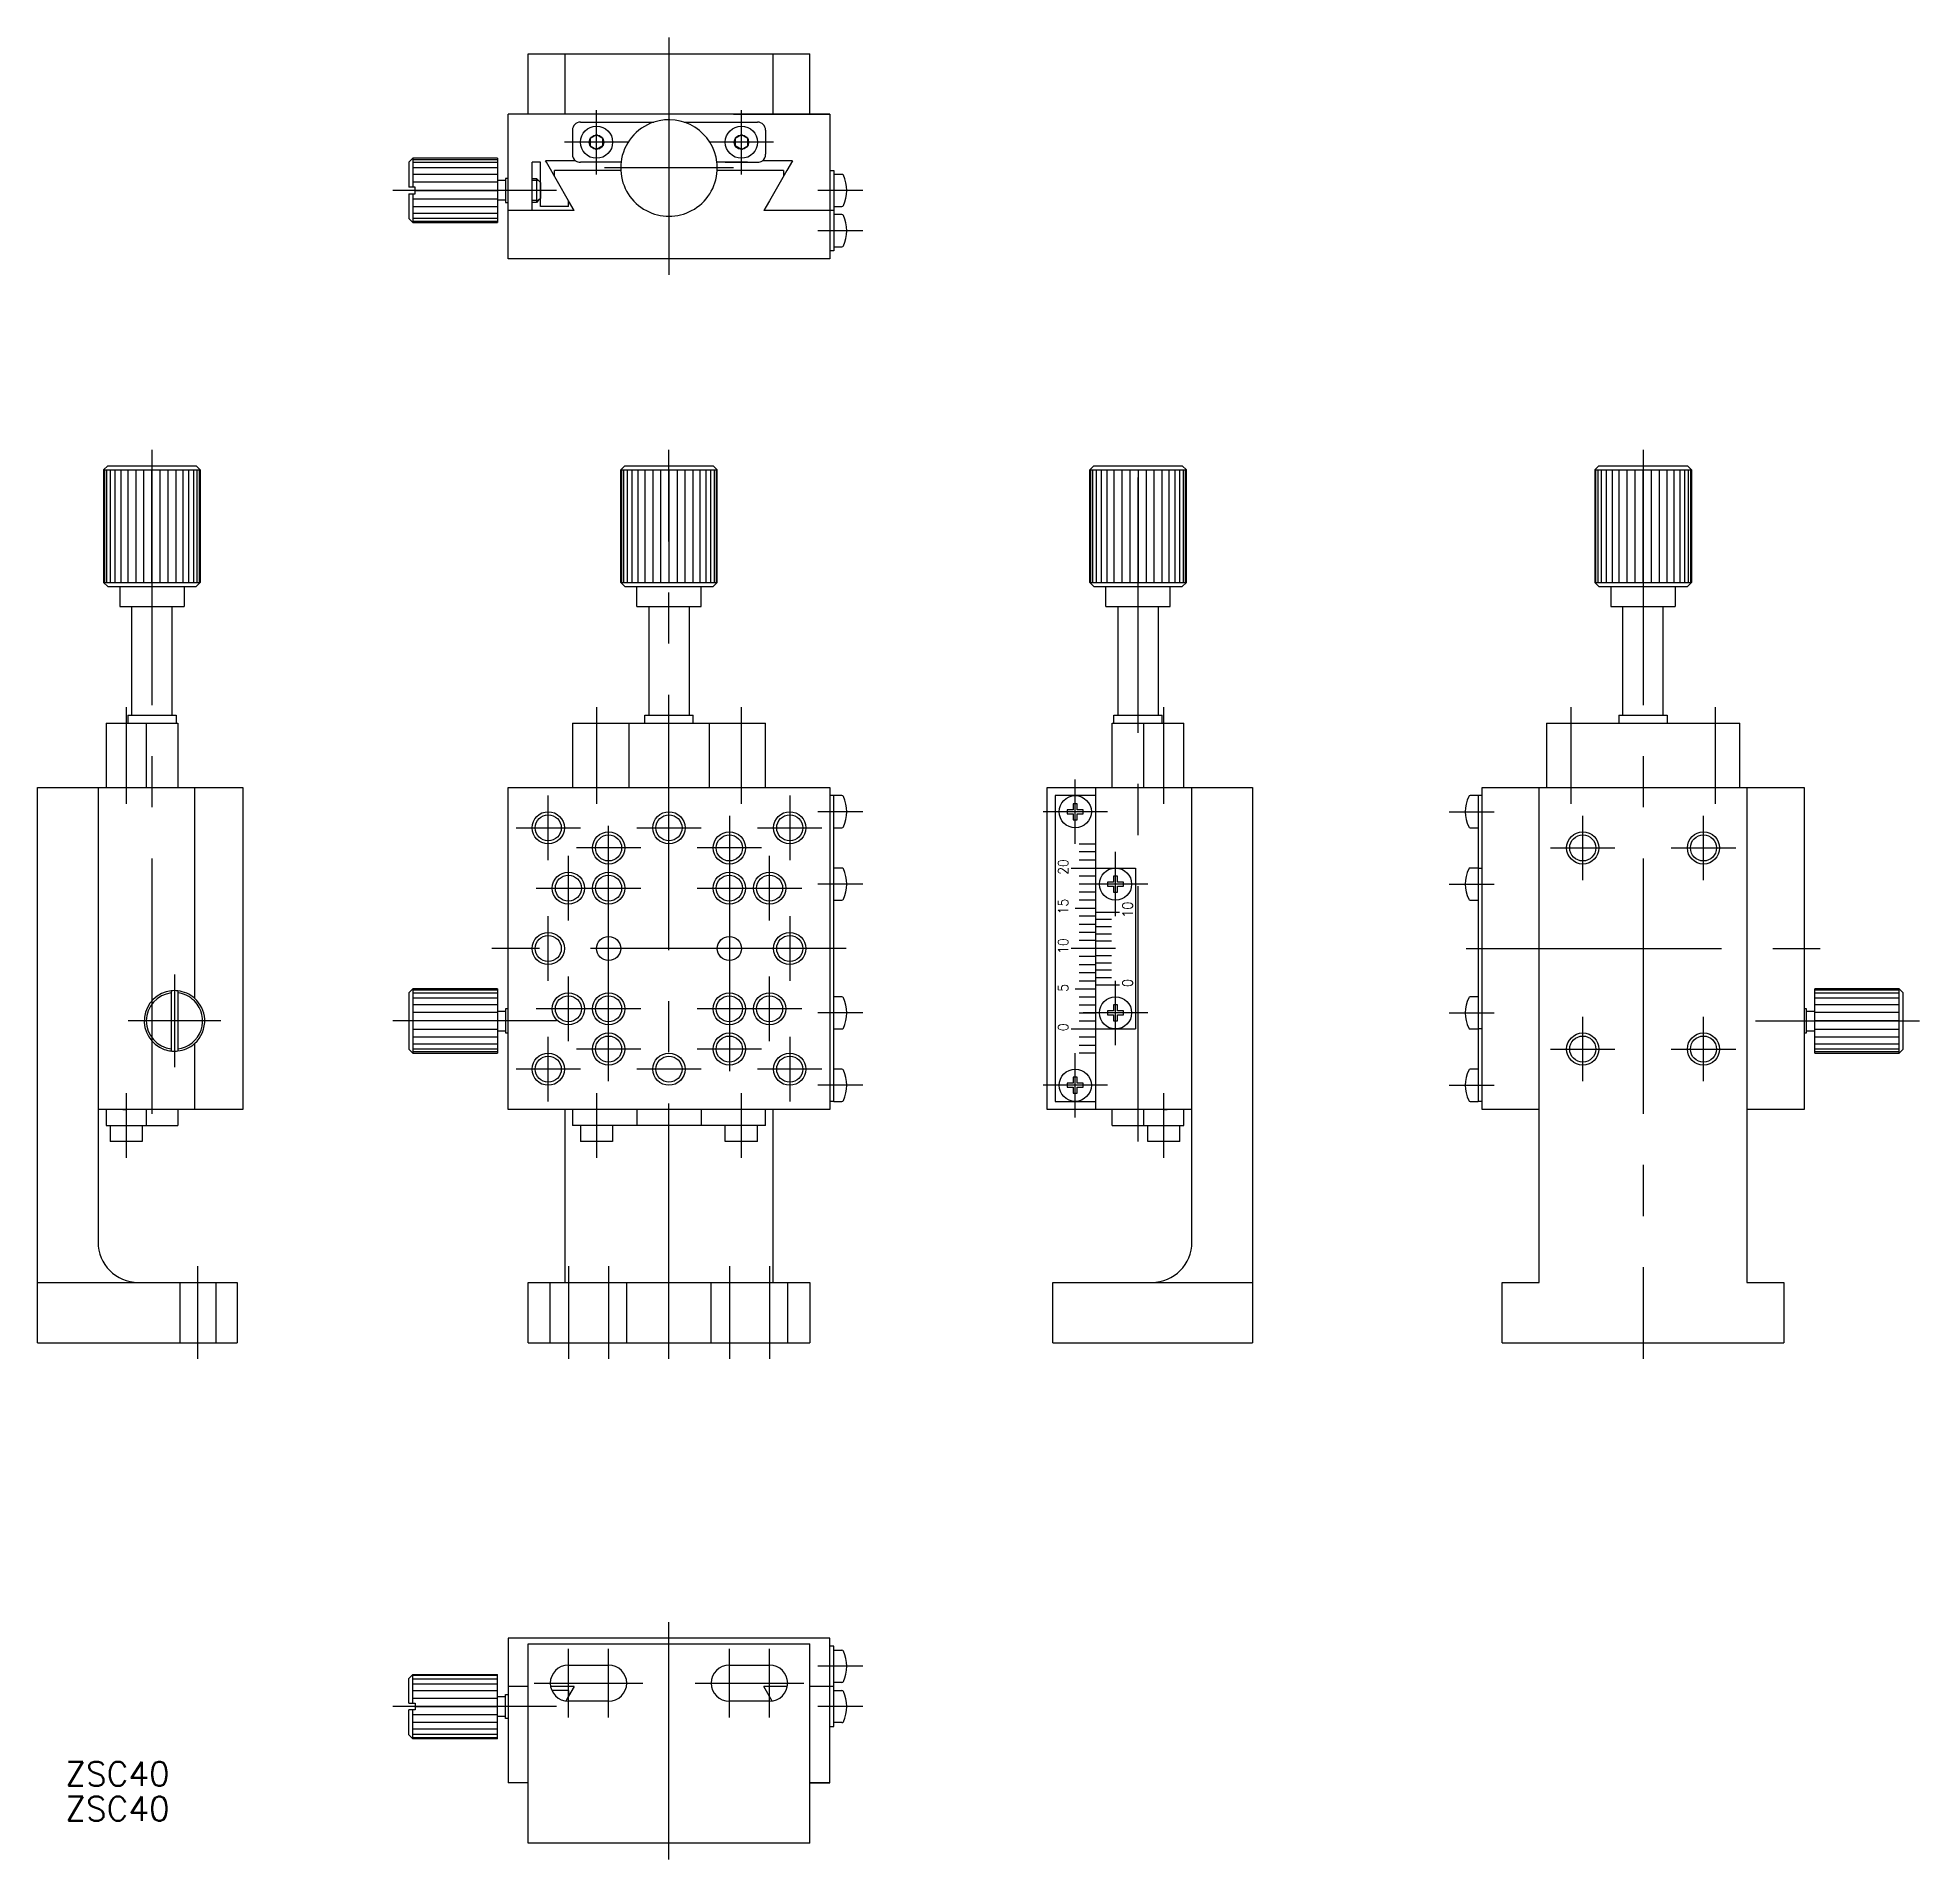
# Model space of a CAD drawing. Extents: x -78 to 155, y -113 to 113.
import ezdxf

# ---------------------------------------------------------------- set-up
doc = ezdxf.new("R2010")
doc.units = 0
doc.linetypes.add('CENTER', pattern=[50.8, 31.75, -6.35, 6.35, -6.35])
doc.linetypes.add('DASHED', pattern=[19.05, 12.7, -6.35])
doc.layers.get('0').update_dxf_attribs({"linetype": 'CONTINUOUS'})
doc.layers.add('CENTER', color=1, linetype='CENTER')
doc.styles.add('CONVERTER_1', font='txt.shx', dxfattribs={"width": 0.9})
doc.styles.get("Standard").update_dxf_attribs({"font": 'txt.shx', "height": 3, "bigfont": 'bigfont.shx'})

msp = doc.modelspace()

# ---------------------------------------------------------------- linework, layer by layer
at = {"color": 7, "linetype": 'CONTINUOUS'}
for p, q in [((-17.5, 103.72), (-17.5, 111.22)), ((-17.5, 111.22), (17.5, 111.22)), ((-12.9, 103.72), (-12.9, 111.22)), ((12.9, 111.22), (12.9, 103.72)), ((17.5, 103.72), (17.5, 111.22)), ((-17.5, 103.72), (-20, 103.72)), ((-20, 92.22), (-20, 103.72)), ((20, 103.72), (-17.5, 103.72)), ((8, 103.72), (17.5, 103.72)), ((17.5, 103.72), (20, 103.72)), ((20, 103.72), (20, 92.22)), ((-12, 101.72), (-12, 98.72)), ((-11, 102.72), (-1.87, 102.72)), ((-9, 101.12), (-9.78, 100.67)), ((-9.78, 100.67), (-9.78, 99.77)), ((-8.22, 100.67), (-9, 101.12)), ((-8.22, 99.77), (-8.22, 100.67)), ((1.87, 102.72), (11, 102.72)), ((9, 101.12), (8.22, 100.67)), ((8.22, 100.67), (8.22, 99.77)), ((9.78, 100.67), (9, 101.12)), ((9.78, 99.77), (9.78, 100.67)), ((12, 101.72), (12, 98.72)), ((-32.32, 97.72), (-31.82, 98.22)), ((-31.82, 98.22), (-31.82, 94.62)), ((-21.32, 98.22), (-31.82, 98.22)), ((-21.32, 98.22), (-21.32, 95.45)), ((-9.78, 99.77), (-9, 99.32)), ((-8.22, 99.77), (-9, 99.32)), ((9, 99.32), (8.22, 99.77)), ((9, 99.32), (9.78, 99.77)), ((-32.32, 97.72), (-32.32, 94.62)), ((-31.82, 98.08), (-21.32, 98.08)), ((-21.32, 97.68), (-31.82, 97.68)), ((-21.32, 97.05), (-31.82, 97.05)), ((-21.32, 96.22), (-31.82, 96.22)), ((-16.98, 91.72), (-16.98, 97.72)), ((-15.98, 97.72), (-16.98, 97.72)), ((-15.98, 92.22), (-15.98, 97.72)), ((-11.6, 97.92), (-15.35, 97.92)), ((-15.23, 97.72), (-15.35, 97.92)), ((-12.48, 92.95), (-15.23, 97.72)), ((-5.99, 96.72), (-14.23, 96.72)), ((-14.23, 95.98), (-14.23, 96.72)), ((-5.96, 97.72), (-11, 97.72)), ((9.75, 97.72), (5.96, 97.72)), ((14.23, 96.72), (5.99, 96.72)), ((6.96, 97.72), (11, 97.72)), ((15.35, 97.92), (11.6, 97.92)), ((14.66, 96.72), (12.48, 92.95)), ((14.23, 96.72), (14.23, 95.98)), ((15.35, 97.92), (14.66, 96.72)), ((20, 96.72), (20.5, 96.72)), ((20.5, 96.72), (20.5, 91.72)), ((21.49, 96.22), (20.5, 96.22)), ((-31.52, 94.62), (-32.32, 94.62)), ((-32.32, 93.82), (-32.32, 90.72)), ((-32.32, 93.82), (-31.52, 93.82)), ((-21.32, 95.26), (-31.82, 95.26)), ((-31.82, 93.82), (-31.82, 90.22)), ((-31.52, 94.22), (-31.52, 94.62)), ((-31.52, 93.82), (-31.52, 94.22)), ((-31.52, 94.22), (-21.32, 94.22)), ((-20.32, 95.45), (-21.32, 95.45)), ((-21.32, 95.45), (-21.32, 94.22)), ((-21.32, 94.22), (-21.32, 93)), ((-20.32, 95.72), (-20.32, 92.72)), ((-20, 95.72), (-20.32, 95.72)), ((-16.98, 95.72), (-16.48, 95.72)), ((-16.48, 95.72), (-16.48, 92.72)), ((-16.48, 95.72), (-16.21, 95.45)), ((-16.21, 95.45), (-15.98, 95.22)), ((-15.98, 95.22), (-15.98, 93.22)), ((-15.98, 94.22), (-15.98, 95.22)), ((-31.82, 93.19), (-21.32, 93.19)), ((-31.82, 92.22), (-21.32, 92.22)), ((-31.82, 91.39), (-21.32, 91.39)), ((-21.32, 93), (-21.32, 90.36)), ((-20.32, 93), (-21.32, 93)), ((-20.32, 92.72), (-20, 92.72)), ((-20, 91.72), (-20, 92.22)), ((-20, 91.72), (-20, 92.22)), ((-20, 85.72), (-20, 91.72)), ((-11.89, 91.72), (-20, 91.72)), ((-16.48, 92.72), (-16.98, 92.72)), ((-11.77, 91.72), (-16.52, 91.72)), ((-16.21, 93), (-16.48, 92.72)), ((-15.98, 93.22), (-16.21, 93)), ((-12.48, 92.22), (-15.98, 92.22)), ((-12.48, 92.22), (-12.48, 92.95)), ((-11.77, 91.72), (-12.48, 92.95)), ((12.06, 92.22), (11.77, 91.72)), ((20, 91.72), (11.77, 91.72)), ((12.48, 92.95), (12.06, 92.22)), ((20, 92.22), (20, 91.72)), ((20, 91.72), (20, 91.22)), ((20.5, 91.72), (20, 91.72)), ((20, 91.22), (20, 89.72)), ((20, 91.22), (20, 89.72)), ((20.5, 92.22), (21.49, 92.22)), ((20.5, 91.72), (20.5, 86.72)), ((21.49, 91.22), (20.5, 91.22)), ((-31.82, 90.22), (-32.32, 90.72)), ((-31.82, 90.76), (-21.32, 90.76)), ((-21.32, 90.36), (-31.82, 90.36)), ((-31.82, 90.22), (-21.32, 90.22)), ((-21.32, 90.36), (-21.32, 90.22)), ((20, 89.72), (20, 85.72)), ((20.5, 86.72), (20, 86.72)), ((20.5, 87.22), (21.49, 87.22)), ((20, 85.72), (-20, 85.72)), ((-70.24, 59.5), (-69.74, 60)), ((-70.24, 59.5), (-70.24, 45.5)), ((-70.24, 59.5), (-70.15, 59.5)), ((-70.15, 59.5), (-70.15, 45.5)), ((-70.15, 59.5), (-69.88, 59.5)), ((-69.88, 59.5), (-69.88, 45.5)), ((-69.88, 59.5), (-69.44, 59.5)), ((-69.74, 60), (-66.44, 60)), ((-69.44, 59.5), (-69.44, 45.5)), ((-69.44, 59.5), (-68.84, 59.5)), ((-68.84, 59.5), (-68.84, 45.5)), ((-68.84, 59.5), (-68.1, 59.5)), ((-68.1, 59.5), (-68.1, 45.5)), ((-68.1, 59.5), (-67.24, 59.5)), ((-67.24, 59.5), (-67.24, 45.5)), ((-67.24, 59.5), (-66.26, 59.5)), ((-66.44, 60), (-66.24, 60)), ((-66.26, 59.5), (-66.26, 45.5)), ((-66.26, 59.5), (-65.28, 59.5)), ((-66.24, 60), (-62.24, 60)), ((-65.28, 59.5), (-65.28, 45.5)), ((-65.28, 59.5), (-64.24, 59.5)), ((-64.24, 45.5), (-64.24, 59.5)), ((-64.24, 59.5), (-58.24, 59.5)), ((-63.2, 45.5), (-63.2, 59.5)), ((-62.24, 60), (-58.74, 60)), ((-62.22, 45.5), (-62.22, 59.5)), ((-61.24, 45.5), (-61.24, 59.5)), ((-60.38, 45.5), (-60.38, 59.5)), ((-59.65, 45.5), (-59.65, 59.5)), ((-59.05, 45.5), (-59.05, 59.5)), ((-58.24, 59.5), (-58.74, 60)), ((-58.6, 45.5), (-58.6, 59.5)), ((-58.33, 45.5), (-58.33, 59.5)), ((-58.24, 45.5), (-58.24, 59.5)), ((-58.24, 59.5), (-58.24, 45.5)), ((-5.5, 60), (-6, 59.5)), ((-6, 45.5), (-6, 59.5)), ((-6, 59.5), (-6, 45.5)), ((-6, 59.5), (0, 59.5)), ((-5.91, 59.5), (-5.91, 45.5)), ((-5.64, 59.5), (-5.64, 45.5)), ((-5.5, 60), (-2, 60)), ((-5.2, 59.5), (-5.2, 45.5)), ((-4.6, 59.5), (-4.6, 45.5)), ((-3.86, 59.5), (-3.86, 45.5)), ((-3, 59.5), (-3, 45.5)), ((-2.02, 59.5), (-2.02, 45.5)), ((-2, 60), (2, 60)), ((-1.04, 59.5), (-1.04, 45.5)), ((0, 59.5), (0, 45.5)), ((0, 59.5), (1.04, 59.5)), ((1.04, 45.5), (1.04, 59.5)), ((1.04, 59.5), (2.02, 59.5)), ((2, 60), (2.2, 60)), ((2.02, 59.5), (3, 59.5)), ((2.02, 45.5), (2.02, 59.5)), ((2.2, 60), (5.5, 60)), ((3, 45.5), (3, 59.5)), ((3, 59.5), (3.86, 59.5)), ((3.86, 45.5), (3.86, 59.5)), ((3.86, 59.5), (4.6, 59.5)), ((4.6, 45.5), (4.6, 59.5)), ((4.6, 59.5), (5.2, 59.5)), ((5.2, 45.5), (5.2, 59.5)), ((5.2, 59.5), (5.64, 59.5)), ((5.5, 60), (6, 59.5)), ((5.64, 45.5), (5.64, 59.5)), ((5.64, 59.5), (5.91, 59.5)), ((5.91, 45.5), (5.91, 59.5)), ((5.91, 59.5), (6, 59.5)), ((6, 45.5), (6, 59.5)), ((52.78, 60), (52.28, 59.5)), ((52.28, 59.5), (52.28, 45.5)), ((52.28, 45.5), (52.28, 59.5)), ((52.28, 59.5), (58.28, 59.5)), ((52.37, 59.5), (52.37, 45.5)), ((52.64, 59.5), (52.64, 45.5)), ((52.78, 60), (56.28, 60)), ((53.08, 59.5), (53.08, 45.5)), ((53.68, 59.5), (53.68, 45.5)), ((54.42, 59.5), (54.42, 45.5)), ((55.28, 59.5), (55.28, 45.5)), ((56.26, 59.5), (56.26, 45.5)), ((56.28, 60), (60.28, 60)), ((57.24, 59.5), (57.24, 45.5)), ((58.28, 59.5), (58.28, 45.5)), ((58.28, 59.5), (59.32, 59.5)), ((59.32, 45.5), (59.32, 59.5)), ((59.32, 59.5), (60.3, 59.5)), ((60.28, 60), (60.48, 60)), ((60.3, 45.5), (60.3, 59.5)), ((60.3, 59.5), (61.28, 59.5)), ((60.48, 60), (63.78, 60)), ((61.28, 45.5), (61.28, 59.5)), ((61.28, 59.5), (62.14, 59.5)), ((62.14, 45.5), (62.14, 59.5)), ((62.14, 59.5), (62.88, 59.5)), ((62.88, 45.5), (62.88, 59.5)), ((62.88, 59.5), (63.48, 59.5)), ((63.48, 45.5), (63.48, 59.5)), ((63.48, 59.5), (63.92, 59.5)), ((63.78, 60), (64.28, 59.5)), ((63.92, 45.5), (63.92, 59.5)), ((63.92, 59.5), (64.19, 59.5)), ((64.19, 45.5), (64.19, 59.5)), ((64.19, 59.5), (64.28, 59.5)), ((64.28, 45.5), (64.28, 59.5)), ((115.03, 59.5), (115.53, 60)), ((115.03, 59.5), (115.03, 45.5)), ((115.03, 59.5), (115.12, 59.5)), ((115.12, 59.5), (115.12, 45.5)), ((115.12, 59.5), (115.39, 59.5)), ((115.39, 59.5), (115.39, 45.5)), ((115.39, 59.5), (115.83, 59.5)), ((115.53, 60), (118.83, 60)), ((115.83, 59.5), (115.83, 45.5)), ((115.83, 59.5), (116.43, 59.5)), ((116.43, 59.5), (116.43, 45.5)), ((116.43, 59.5), (117.17, 59.5)), ((117.17, 59.5), (117.17, 45.5)), ((117.17, 59.5), (118.03, 59.5)), ((118.03, 59.5), (118.03, 45.5)), ((118.03, 59.5), (119.01, 59.5)), ((118.83, 60), (119.03, 60)), ((119.01, 59.5), (119.01, 45.5)), ((119.01, 59.5), (119.99, 59.5)), ((119.03, 60), (123.03, 60)), ((119.99, 59.5), (119.99, 45.5)), ((119.99, 59.5), (121.03, 59.5)), ((121.03, 45.5), (121.03, 59.5)), ((121.03, 59.5), (127.03, 59.5)), ((122.07, 45.5), (122.07, 59.5)), ((123.03, 60), (126.53, 60)), ((123.05, 45.5), (123.05, 59.5)), ((124.03, 45.5), (124.03, 59.5)), ((124.89, 45.5), (124.89, 59.5)), ((125.63, 45.5), (125.63, 59.5)), ((126.23, 45.5), (126.23, 59.5)), ((127.03, 59.5), (126.53, 60)), ((126.67, 45.5), (126.67, 59.5)), ((126.94, 45.5), (126.94, 59.5)), ((127.03, 45.5), (127.03, 59.5)), ((127.03, 59.5), (127.03, 45.5)), ((-69.74, 45), (-70.24, 45.5)), ((-70.24, 45.5), (-70.15, 45.5)), ((-70.15, 45.5), (-69.88, 45.5)), ((-69.88, 45.5), (-69.44, 45.5)), ((-69.74, 45), (-58.74, 45)), ((-69.44, 45.5), (-68.84, 45.5)), ((-68.84, 45.5), (-68.1, 45.5)), ((-68.24, 45), (-60.24, 45)), ((-68.24, 45), (-68.24, 42.5)), ((-68.1, 45.5), (-67.24, 45.5)), ((-67.24, 45.5), (-66.26, 45.5)), ((-66.26, 45.5), (-65.28, 45.5)), ((-65.28, 45.5), (-64.24, 45.5)), ((-64.24, 45.5), (-58.24, 45.5)), ((-60.24, 45), (-60.24, 42.5)), ((-60.24, 45), (-60.24, 42.5)), ((-58.24, 45.5), (-58.74, 45)), ((-5.5, 45), (-6, 45.5)), ((-6, 45.5), (0, 45.5)), ((-5.5, 45), (5.5, 45)), ((-4, 42.5), (-4, 45)), ((-4, 42.5), (-4, 45)), ((0, 45.5), (1.04, 45.5)), ((1.04, 45.5), (2.02, 45.5)), ((2.02, 45.5), (3, 45.5)), ((3, 45.5), (3.86, 45.5)), ((3.86, 45.5), (4.6, 45.5)), ((4, 42.5), (4, 45)), ((4.6, 45.5), (5.2, 45.5)), ((5.2, 45.5), (5.64, 45.5)), ((6, 45.5), (5.5, 45)), ((5.64, 45.5), (5.91, 45.5)), ((5.91, 45.5), (6, 45.5)), ((52.28, 45.5), (58.28, 45.5)), ((52.78, 45), (52.28, 45.5)), ((52.78, 45), (63.78, 45)), ((54.28, 42.5), (54.28, 45)), ((54.28, 45), (62.28, 45)), ((54.28, 42.5), (54.28, 45)), ((58.28, 45.5), (59.32, 45.5)), ((59.32, 45.5), (60.3, 45.5)), ((60.3, 45.5), (61.28, 45.5)), ((61.28, 45.5), (62.14, 45.5)), ((62.14, 45.5), (62.88, 45.5)), ((62.28, 42.5), (62.28, 45)), ((62.88, 45.5), (63.48, 45.5)), ((63.48, 45.5), (63.92, 45.5)), ((64.28, 45.5), (63.78, 45)), ((63.92, 45.5), (64.19, 45.5)), ((64.19, 45.5), (64.28, 45.5)), ((115.53, 45), (115.03, 45.5)), ((115.03, 45.5), (115.12, 45.5)), ((115.12, 45.5), (115.39, 45.5)), ((115.39, 45.5), (115.83, 45.5)), ((115.53, 45), (126.53, 45)), ((115.83, 45.5), (116.43, 45.5)), ((116.43, 45.5), (117.17, 45.5)), ((117.03, 45), (117.03, 42.5)), ((117.17, 45.5), (118.03, 45.5)), ((118.03, 45.5), (119.01, 45.5)), ((119.01, 45.5), (119.99, 45.5)), ((119.99, 45.5), (121.03, 45.5)), ((121.03, 45.5), (127.03, 45.5)), ((125.03, 45), (125.03, 42.5)), ((125.03, 45), (125.03, 42.5)), ((127.03, 45.5), (126.53, 45)), ((-68.24, 42.5), (-60.24, 42.5)), ((-68.24, 42.5), (-66.74, 42.5)), ((-66.74, 29), (-66.74, 42.5)), ((-66.74, 42.5), (-61.74, 42.5)), ((-61.74, 29), (-61.74, 42.5)), ((-61.74, 42.5), (-60.24, 42.5)), ((-4, 42.5), (-2.5, 42.5)), ((-2.5, 42.5), (2.5, 42.5)), ((-2.5, 42.5), (-2.5, 29)), ((2.5, 42.5), (2.5, 29)), ((2.5, 42.5), (4, 42.5)), ((54.28, 42.5), (62.28, 42.5)), ((54.28, 42.5), (55.78, 42.5)), ((55.78, 42.5), (55.78, 29)), ((55.78, 42.5), (60.78, 42.5)), ((60.78, 42.5), (60.78, 29)), ((60.78, 42.5), (62.28, 42.5)), ((117.03, 42.5), (118.53, 42.5)), ((118.53, 29), (118.53, 42.5)), ((118.53, 42.5), (123.53, 42.5)), ((123.53, 29), (123.53, 42.5)), ((123.53, 42.5), (125.03, 42.5)), ((-67.24, 29), (-61.24, 29)), ((-67.24, 29), (-67.24, 28)), ((-61.24, 29), (-61.24, 28)), ((-3, 28), (-3, 29)), ((-3, 29), (-2.5, 29)), ((-3, 29), (-2.5, 29)), ((-3, 28), (-3, 29)), ((-2.5, 29), (2.5, 29)), ((-2.5, 29), (2.5, 29)), ((2.5, 29), (3, 29)), ((2.5, 29), (3, 29)), ((3, 28), (3, 29)), ((3, 28), (3, 29)), ((55.28, 29), (61.28, 29)), ((55.28, 28), (55.28, 29)), ((61.28, 28), (61.28, 29)), ((118.03, 29), (118.03, 28)), ((118.03, 29), (118.53, 29)), ((118.03, 29), (118.53, 29)), ((118.03, 29), (118.03, 28)), ((118.53, 29), (123.53, 29)), ((118.53, 29), (123.53, 29)), ((123.53, 29), (124.03, 29)), ((123.53, 29), (124.03, 29)), ((124.03, 29), (124.03, 28)), ((124.03, 29), (124.03, 28)), ((-69.94, 28), (-64.94, 28)), ((-69.94, 28), (-69.94, 20)), ((-64.94, 28), (-61.04, 28)), ((-64.94, 28), (-64.94, 20)), ((-61.04, 28), (-61.04, 20)), ((-12, 28), (12, 28)), ((-12, 28), (-12, 20)), ((-5, 28), (-5, 20)), ((5, 28), (5, 20)), ((12, 20), (12, 28)), ((55.08, 28), (58.98, 28)), ((55.08, 20), (55.08, 28)), ((58.98, 28), (63.98, 28)), ((58.98, 20), (58.98, 28)), ((63.98, 20), (63.98, 28)), ((109.03, 28), (109.03, 20)), ((109.03, 28), (118.03, 28)), ((118.03, 28), (118.53, 28)), ((118.53, 28), (123.53, 28)), ((123.53, 28), (133.03, 28)), ((133.03, 20), (133.03, 28)), ((-61.04, 22), (-61.04, 20)), ((55.08, 20), (55.08, 22)), ((-78.44, -49), (-78.44, 20)), ((-78.44, 20), (-70.94, 20)), ((-70.94, 20), (-70.94, -36.5)), ((-70.94, 20), (-70.94, 14.75)), ((-70.94, 20), (-52.94, 20)), ((-70.94, 20), (-61.04, 20)), ((-70.94, 20), (-69.94, 20)), ((-58.94, 20), (-58.94, -6.19)), ((-52.94, 20), (-52.94, -16.5)), ((-20, -20), (-20, 20)), ((-20, 20), (-19, 20)), ((-19.6, 20), (-19, 20)), ((-19, 20), (-18, 20)), ((-19, 20), (-18, 20)), ((-18, 20), (20, 20)), ((-18, 20), (-11.4, 20)), ((20, 20), (20, -20)), ((20, 20), (20, 20)), ((20.5, 19), (20, 19)), ((20.5, -19), (20.5, 19)), ((21.49, 19), (20.5, 19)), ((46.98, -20), (46.98, 20)), ((46.98, 20), (55.98, 20)), ((52.98, 19), (47.98, 19)), ((47.98, 19), (47.98, 0)), ((52.98, 20), (52.98, -20)), ((55.08, 20), (64.98, 20)), ((55.98, 20), (64.98, 20)), ((63.98, 20), (64.98, 20)), ((64.98, -20), (64.98, 20)), ((64.98, -20), (64.98, 20)), ((64.98, -36.5), (64.98, 20)), ((64.98, 20), (72.48, 20)), ((72.48, 20), (72.48, -49)), ((100.53, 19), (99.54, 19)), ((100.53, 19), (100.53, -19)), ((101.03, 19), (100.53, 19)), ((101.03, -20), (101.03, 20)), ((101.03, 20), (141.03, 20)), ((101.03, 20), (101.03, 20)), ((108.13, -20), (108.13, 20)), ((133.93, 20), (133.93, -20)), ((141.03, 20), (141.03, -20)), ((-70.94, 17.25), (-70.94, 12.75)), ((49.48, 17.25), (49.48, 16.75)), ((50.23, 17.25), (49.48, 17.25)), ((49.48, 16.75), (50.23, 16.75)), ((50.23, 18), (50.23, 17.25)), ((50.73, 18), (50.23, 18)), ((50.23, 16.75), (50.23, 16)), ((50.73, 17.25), (50.73, 18)), ((51.48, 17.25), (50.73, 17.25)), ((50.73, 16.75), (51.48, 16.75)), ((50.73, 16), (50.73, 16.75)), ((51.48, 16.75), (51.48, 17.25)), ((20.5, 15), (21.49, 15)), ((50.23, 16), (50.73, 16)), ((99.54, 15), (100.53, 15)), ((50.98, 13), (52.98, 13)), ((52.98, 12), (50.98, 12)), ((-70.94, 10.25), (-70.94, -20)), ((21.49, 10), (20.5, 10)), ((49.98, 10), (57.98, 10)), ((52.98, 11), (50.98, 11)), ((57.98, 10), (57.98, -10)), ((100.53, 10), (99.54, 10)), ((100.53, 10), (101.03, 10)), ((52.98, 9), (50.98, 9)), ((52.98, 8), (50.98, 8)), ((54.48, 8.25), (54.48, 7.75)), ((55.23, 8.25), (54.48, 8.25)), ((54.48, 7.75), (55.23, 7.75)), ((55.73, 9), (55.23, 9)), ((55.23, 9), (55.23, 8.25)), ((55.23, 9), (55.23, 8.25)), ((55.73, 9), (55.23, 9)), ((55.23, 7.75), (55.23, 7)), ((55.23, 7.75), (55.23, 7)), ((55.73, 8.25), (55.73, 9)), ((55.73, 8.25), (55.73, 9)), ((56.48, 8.25), (55.73, 8.25)), ((56.48, 8.25), (55.73, 8.25)), ((55.73, 7), (55.73, 7.75)), ((55.73, 7.75), (56.48, 7.75)), ((55.73, 7.75), (56.48, 7.75)), ((55.73, 7), (55.73, 7.75)), ((56.48, 7.75), (56.48, 8.25)), ((56.48, 7.75), (56.48, 8.25)), ((20.5, 6), (21.49, 6)), ((50.48, 5), (52.98, 5)), ((52.98, 7), (50.98, 7)), ((52.98, 6), (50.98, 6)), ((55.23, 7), (55.73, 7)), ((55.23, 7), (55.73, 7)), ((99.54, 6), (100.53, 6)), ((52.98, 4), (50.98, 4)), ((52.98, 3), (50.98, 3)), ((52.98, 4.5), (55.98, 4.5)), ((54.98, 3.6), (52.98, 3.6)), ((54.98, 2.7), (52.98, 2.7)), ((52.98, 2), (50.98, 2)), ((52.98, 1), (50.98, 1)), ((54.98, 1.8), (52.98, 1.8)), ((54.98, 0.9), (52.98, 0.9)), ((47.98, 0), (47.98, -19)), ((52.98, 0), (49.98, 0)), ((52.98, -1), (50.98, -1)), ((50.98, -2), (52.98, -2)), ((55.48, 0), (52.98, 0)), ((54.98, -0.9), (52.98, -0.9)), ((52.98, -1.8), (54.98, -1.8)), ((50.98, -3), (52.98, -3)), ((50.98, -4), (52.98, -4)), ((54.98, -2.7), (52.98, -2.7)), ((52.98, -3.6), (54.98, -3.6)), ((52.98, -4.5), (55.98, -4.5)), ((-61.84, -5.26), (-61.84, -12.74)), ((-61.04, -5.26), (-61.04, -12.74)), ((-32.32, -5.5), (-31.82, -5)), ((-32.32, -5.5), (-32.32, -12.5)), ((-31.82, -5), (-31.82, -13)), ((-21.32, -5), (-31.82, -5)), ((-31.82, -5.14), (-21.32, -5.14)), ((-21.32, -5.54), (-31.82, -5.54)), ((-21.32, -6.17), (-31.82, -6.17)), ((-21.32, -7), (-31.82, -7)), ((-21.32, -5), (-21.32, -5.14)), ((-21.32, -5.14), (-21.32, -7.78)), ((21.49, -6), (20.5, -6)), ((50.48, -5), (52.98, -5)), ((50.98, -6), (52.98, -6)), ((50.98, -7), (52.98, -7)), ((55.23, -7), (55.23, -7.75)), ((55.73, -7), (55.23, -7)), ((55.73, -7), (55.23, -7)), ((55.23, -7), (55.23, -7.75)), ((55.73, -7.75), (55.73, -7)), ((55.73, -7.75), (55.73, -7)), ((100.53, -6), (99.54, -6)), ((152.85, -5), (142.35, -5)), ((142.35, -5.14), (142.35, -5)), ((142.35, -7.78), (142.35, -5.14)), ((142.35, -5.14), (152.85, -5.14)), ((152.85, -5.54), (142.35, -5.54)), ((152.85, -6.17), (142.35, -6.17)), ((152.85, -7), (142.35, -7)), ((152.85, -13), (152.85, -5)), ((152.85, -5), (153.35, -5.5)), ((153.35, -12.5), (153.35, -5.5)), ((-21.32, -7.96), (-31.82, -7.96)), ((-21.32, -9), (-31.82, -9)), ((-21.32, -7.78), (-21.32, -9)), ((-21.32, -7.78), (-20.32, -7.78)), ((-21.32, -9), (-21.32, -10.22)), ((-20.32, -7.5), (-20.32, -10.5)), ((-20, -7.5), (-20.32, -7.5)), ((50.98, -8), (52.98, -8)), ((50.98, -9), (52.98, -9)), ((54.48, -7.75), (54.48, -8.25)), ((55.23, -7.75), (54.48, -7.75)), ((54.48, -8.25), (55.23, -8.25)), ((55.23, -8.25), (55.23, -9)), ((55.23, -8.25), (55.23, -9)), ((55.23, -9), (55.73, -9)), ((55.23, -9), (55.73, -9)), ((56.48, -7.75), (55.73, -7.75)), ((56.48, -7.75), (55.73, -7.75)), ((55.73, -9), (55.73, -8.25)), ((55.73, -9), (55.73, -8.25)), ((55.73, -8.25), (56.48, -8.25)), ((55.73, -8.25), (56.48, -8.25)), ((56.48, -8.25), (56.48, -7.75)), ((56.48, -8.25), (56.48, -7.75)), ((141.35, -7.5), (141.03, -7.5)), ((141.35, -10.5), (141.35, -7.5)), ((141.35, -7.78), (142.35, -7.78)), ((142.35, -9), (142.35, -7.78)), ((152.85, -7.96), (142.35, -7.96)), ((152.85, -9), (142.35, -9)), ((142.35, -10.22), (142.35, -9)), ((-70.94, -10.25), (-70.94, -14.75)), ((-70.94, -10.25), (-70.94, -14.75)), ((-31.82, -10.04), (-21.32, -10.04)), ((-31.82, -11), (-21.32, -11)), ((-21.32, -10.22), (-20.32, -10.22)), ((-21.32, -10.22), (-21.32, -13)), ((-20.32, -10.5), (-20, -10.5)), ((20.5, -10), (21.49, -10)), ((49.98, -10), (57.98, -10)), ((50.98, -11), (52.98, -11)), ((64.98, -14.75), (64.98, -10.25)), ((64.98, -14.75), (64.98, -10.25)), ((99.54, -10), (100.53, -10)), ((101.03, -10), (100.53, -10)), ((141.03, -10.5), (141.35, -10.5)), ((141.35, -10.22), (142.35, -10.22)), ((142.35, -10.04), (152.85, -10.04)), ((142.35, -13), (142.35, -10.22)), ((142.35, -11), (152.85, -11)), ((-58.94, -11.81), (-58.94, -20)), ((-31.82, -13), (-32.32, -12.5)), ((-31.82, -11.83), (-21.32, -11.83)), ((-31.82, -12.46), (-21.32, -12.46)), ((-21.32, -12.86), (-31.82, -12.86)), ((-31.82, -13), (-21.32, -13)), ((50.98, -12), (52.98, -12)), ((52.98, -13), (50.98, -13)), ((142.35, -11.83), (152.85, -11.83)), ((142.35, -12.46), (152.85, -12.46)), ((152.85, -12.86), (142.35, -12.86)), ((142.35, -13), (152.85, -13)), ((153.35, -12.5), (152.85, -13)), ((21.49, -15), (20.5, -15)), ((50.73, -16), (50.23, -16)), ((50.23, -16), (50.23, -16.75)), ((50.73, -16.75), (50.73, -16)), ((100.53, -15), (99.54, -15)), ((-52.94, -16.5), (-52.94, -20)), ((50.23, -16.75), (49.48, -16.75)), ((49.48, -16.75), (49.48, -17.25)), ((49.48, -17.25), (50.23, -17.25)), ((50.23, -17.25), (50.23, -18)), ((50.23, -18), (50.73, -18)), ((51.48, -16.75), (50.73, -16.75)), ((50.73, -18), (50.73, -17.25)), ((50.73, -17.25), (51.48, -17.25)), ((51.48, -17.25), (51.48, -16.75)), ((-58.94, -20), (-70.94, -20)), ((-69.94, -20), (-70.94, -20)), ((-69.94, -20), (-69.94, -22)), ((-67.24, -20), (-69.94, -20)), ((-67.54, -20), (-68.24, -20)), ((-63.94, -20), (-67.84, -20)), ((-67.84, -20), (-67.54, -20)), ((-67.44, -20), (-67.44, -20)), ((-63.94, -20), (-67.44, -20)), ((-64.94, -20), (-64.94, -22)), ((-58.94, -20), (-63.94, -20)), ((-61.04, -20), (-63.94, -20)), ((-61.04, -20), (-61.04, -22)), ((-61.04, -20), (-61.04, -22)), ((-52.94, -20), (-58.94, -20)), ((-19, -20), (-20, -20)), ((-19, -20), (-19.6, -20)), ((-18, -20), (-19, -20)), ((-18, -20), (-19, -20)), ((-11.4, -20), (-18, -20)), ((-12.9, -20), (-18, -20)), ((-12.9, -41.5), (-12.9, -20)), ((-11.4, -20), (-12.9, -20)), ((-12, -20), (-12, -22)), ((-4, -20), (-11.4, -20)), ((-10, -20), (-11.4, -20)), ((4, -20), (-4, -20)), ((-4, -20), (-4, -22)), ((4, -20), (4, -22)), ((12.9, -20), (4, -20)), ((12, -20), (10, -20)), ((12, -22), (12, -20)), ((12.9, -20), (12.9, -41.5)), ((20, -20), (12.9, -20)), ((20.5, -19), (20, -19)), ((20.5, -19), (21.49, -19)), ((55.98, -20), (46.98, -20)), ((47.98, -19), (52.98, -19)), ((61.48, -20), (55.08, -20)), ((55.08, -22), (55.08, -20)), ((55.08, -22), (55.08, -20)), ((64.98, -20), (55.98, -20)), ((58.98, -22), (58.98, -20)), ((63.98, -20), (61.28, -20)), ((61.48, -20), (61.48, -20)), ((61.58, -20), (61.88, -20)), ((62.28, -20), (61.58, -20)), ((63.98, -22), (63.98, -20)), ((64.98, -20), (63.98, -20)), ((99.54, -19), (100.53, -19)), ((101.03, -19), (100.53, -19)), ((108.13, -20), (101.03, -20)), ((108.13, -41.5), (108.13, -20)), ((133.93, -20), (133.93, -41.5)), ((139.03, -20), (133.93, -20)), ((140.03, -20), (139.03, -20)), ((140.03, -20), (139.03, -20)), ((140.63, -20), (140.03, -20)), ((141.03, -20), (140.03, -20)), ((-69.94, -22), (-67.44, -22)), ((-69.44, -22), (-69.44, -24)), ((-67.44, -22), (-61.04, -22)), ((-65.44, -22), (-65.44, -24)), ((-4, -22), (-12, -22)), ((-11, -22), (-11, -24)), ((-7, -22), (-7, -24)), ((4, -22), (-4, -22)), ((12, -22), (4, -22)), ((7, -24), (7, -22)), ((11, -24), (11, -22)), ((55.08, -22), (61.48, -22)), ((59.48, -24), (59.48, -22)), ((61.48, -22), (63.98, -22)), ((63.48, -24), (63.48, -22)), ((-67.44, -24), (-69.44, -24)), ((-65.44, -24), (-67.44, -24)), ((-7, -24), (-11, -24)), ((11, -24), (7, -24)), ((61.48, -24), (59.48, -24)), ((63.48, -24), (61.48, -24)), ((-78.44, -41.5), (-53.64, -41.5)), ((-53.64, -41.5), (-53.64, -49)), ((-17.5, -41.5), (17.5, -41.5)), ((-17.5, -49), (-17.5, -41.5)), ((17.5, -41.5), (17.5, -49)), ((47.68, -41.5), (72.48, -41.5)), ((47.68, -49), (47.68, -41.5)), ((103.53, -49), (103.53, -41.5)), ((103.53, -41.5), (108.13, -41.5)), ((133.93, -41.5), (138.53, -41.5)), ((138.53, -41.5), (138.53, -49)), ((-78.44, -49), (-53.64, -49)), ((-17.5, -49), (17.5, -49)), ((47.68, -49), (72.48, -49)), ((103.53, -49), (138.53, -49)), ((20, -85.72), (-20, -85.72)), ((-20, -85.72), (-20, -91.72)), ((-17.5, -111.22), (-17.5, -86.42)), ((-17.5, -86.42), (17.5, -86.42)), ((17.5, -111.22), (17.5, -86.42)), ((20, -89.72), (20, -85.72)), ((20.5, -86.72), (20, -86.72)), ((20.5, -91.72), (20.5, -86.72)), ((20.5, -87.22), (21.49, -87.22)), ((-31.82, -90.22), (-32.32, -90.72)), ((-32.32, -93.82), (-32.32, -90.72)), ((-31.82, -90.22), (-21.32, -90.22)), ((-31.82, -93.82), (-31.82, -90.22)), ((-21.32, -90.36), (-31.82, -90.36)), ((-31.82, -90.76), (-21.32, -90.76)), ((-21.32, -90.36), (-21.32, -90.22)), ((-21.32, -93), (-21.32, -90.36)), ((-12.5, -89.07), (-7.5, -89.07)), ((7.5, -89.07), (12.5, -89.07)), ((20, -91.22), (20, -89.72)), ((20, -91.22), (20, -89.72)), ((-31.82, -91.39), (-21.32, -91.39)), ((-31.82, -92.22), (-21.32, -92.22)), ((-31.82, -93.19), (-21.32, -93.19)), ((-20.32, -93), (-21.32, -93)), ((-21.32, -94.22), (-21.32, -93)), ((-20.32, -95.72), (-20.32, -92.72)), ((-20.32, -92.72), (-20, -92.72)), ((-17.5, -91.72), (-20, -91.72)), ((-20, -91.72), (-20, -92.22)), ((-20, -91.72), (-20, -92.22)), ((-20, -92.22), (-20, -103.72)), ((-11.77, -91.72), (-14.71, -91.72)), ((-12.48, -92.22), (-14.56, -92.22)), ((-12.48, -92.95), (-12.82, -93.55)), ((-11.77, -91.72), (-12.48, -92.95)), ((-12.48, -92.22), (-12.48, -92.95)), ((14.71, -91.72), (11.77, -91.72)), ((12.82, -93.55), (11.77, -91.72)), ((20, -91.72), (17.5, -91.72)), ((20, -91.72), (20, -91.22)), ((20, -92.22), (20, -91.72)), ((20.5, -91.72), (20, -91.72)), ((20, -103.72), (20, -92.22)), ((21.49, -91.22), (20.5, -91.22)), ((20.5, -96.72), (20.5, -91.72)), ((20.5, -92.22), (21.49, -92.22)), ((-32.32, -93.82), (-31.52, -93.82)), ((-31.52, -94.62), (-32.32, -94.62)), ((-32.32, -97.72), (-32.32, -94.62)), ((-31.82, -98.22), (-31.82, -94.62)), ((-21.32, -95.26), (-31.82, -95.26)), ((-31.52, -93.82), (-31.52, -94.22)), ((-31.52, -94.22), (-21.32, -94.22)), ((-31.52, -94.22), (-31.52, -94.62)), ((-21.32, -95.45), (-21.32, -94.22)), ((-21.32, -98.22), (-21.32, -95.45)), ((-20.32, -95.45), (-21.32, -95.45)), ((-20, -95.72), (-20.32, -95.72)), ((-7.5, -93.57), (-12.5, -93.57)), ((12.5, -93.57), (7.5, -93.57)), ((-32.32, -97.72), (-31.82, -98.22)), ((-21.32, -96.22), (-31.82, -96.22)), ((-21.32, -97.05), (-31.82, -97.05)), ((-21.32, -97.68), (-31.82, -97.68)), ((-31.82, -98.08), (-21.32, -98.08)), ((20, -96.72), (20.5, -96.72)), ((21.49, -96.22), (20.5, -96.22)), ((-21.32, -98.22), (-31.82, -98.22)), ((-17.5, -103.72), (-20, -103.72)), ((20, -103.72), (17.5, -103.72)), ((17.5, -103.72), (20, -103.72)), ((17.5, -111.22), (-17.5, -111.22))]:
    msp.add_line(p, q, dxfattribs=at)
at = {"color": 3, "linetype": 'CONTINUOUS'}
for p, q in [((-16.21, 95.45), (-16.98, 95.45)), ((-16.21, 92.99), (-16.98, 92.99))]:
    msp.add_line(p, q, dxfattribs=at)
at = {"color": 3, "linetype": 'DASHED'}
for p, q in [((-60.79, -41.5), (-60.79, -49)), ((-56.29, -41.5), (-56.29, -49)), ((-14.75, -49), (-14.75, -41.5)), ((-5.25, -49), (-5.25, -41.5)), ((5.25, -49), (5.25, -41.5)), ((14.75, -49), (14.75, -41.5))]:
    msp.add_line(p, q, dxfattribs=at)
at = {"color": 7, "linetype": 'CONTINUOUS'}
for centre, radius in [((-9, 100.22), 2), ((-9, 100.22), 0.9), ((9, 100.22), 2), ((9, 100.22), 0.9), ((50.48, 17), 2), ((-15, 15), 1.62), ((0, 15), 1.62), ((15, 15), 1.62), ((-7.5, 12.5), 1.62), ((7.5, 12.5), 1.62), ((113.53, 12.5), 1.62), ((128.53, 12.5), 1.62), ((55.48, 8), 2), ((-12.5, 7.5), 1.62), ((-7.5, 7.5), 1.62), ((7.5, 7.5), 1.62), ((12.5, 7.5), 1.62), ((-15, 0), 1.62), ((-7.5, 0), 1.5), ((7.5, 0), 1.5), ((15, 0), 1.62), ((-12.5, -7.5), 1.62), ((-7.5, -7.5), 1.62), ((7.5, -7.5), 1.62), ((12.5, -7.5), 1.62), ((55.48, -8), 2), ((-7.5, -12.5), 1.62), ((7.5, -12.5), 1.62), ((113.53, -12.5), 1.62), ((128.53, -12.5), 1.62), ((-15, -15), 1.62), ((0, -15), 1.62), ((15, -15), 1.62), ((50.48, -17), 2)]:
    msp.add_circle(centre, radius, dxfattribs=at)
at = {"color": 3, "linetype": 'CONTINUOUS'}
for centre in [(-15, 15), (0, 15), (15, 15), (-7.5, 12.5), (7.5, 12.5), (113.53, 12.5), (128.53, 12.5), (-12.5, 7.5), (-7.5, 7.5), (7.5, 7.5), (12.5, 7.5), (-15, 0), (15, 0), (-12.5, -7.5), (-7.5, -7.5), (7.5, -7.5), (12.5, -7.5), (-7.5, -12.5), (7.5, -12.5), (113.53, -12.5), (128.53, -12.5), (-15, -15), (0, -15), (15, -15), (15, -15)]:
    msp.add_circle(centre, 2, dxfattribs=at)
at = {"color": 7, "linetype": 'CONTINUOUS'}
for centre, radius, start, end in [((0, 97.02), 6, 6.6998, 108.1949), ((-11, 101.72), 1, 90, 180), ((0, 97.02), 6, 108.1949, 173.3002), ((11, 101.72), 1, 0, 90), ((-11, 98.72), 1, 180, 233.1301), ((11, 98.72), 1, 306.8699, 0), ((-11, 98.72), 1, 233.1301, 270), ((0, 97.02), 6, 173.3002, 182.866), ((0, 97.02), 6, 182.866, 242.0471), ((0, 97.02), 6, 297.9529, 357.134), ((0, 97.02), 6, 357.134, 6.6998), ((11, 98.72), 1, 270, 306.8699), ((21.49, 96.02), 0.2, 25.6716, 90), ((17.75, 94.22), 4.35, 334.3284, 25.6716), ((0, 97.02), 6, 242.0471, 297.9529), ((21.49, 92.42), 0.2, 270, 334.3284), ((21.49, 91.02), 0.2, 25.6716, 90), ((17.75, 89.22), 4.35, 334.3284, 25.6716), ((21.49, 87.42), 0.2, 270, 334.3284), ((21.49, 18.8), 0.2, 25.6716, 90), ((17.75, 17), 4.35, 334.3284, 25.6716), ((103.28, 17), 4.35, 154.3284, 205.6716), ((99.54, 18.8), 0.2, 90, 154.3284), ((21.49, 15.2), 0.2, 270, 334.3284), ((99.54, 15.2), 0.2, 205.6716, 270), ((21.49, 9.8), 0.2, 25.6716, 90), ((17.75, 8), 4.35, 334.3284, 25.6716), ((103.28, 8), 4.35, 154.3284, 205.6716), ((99.54, 9.8), 0.2, 90, 154.3284), ((21.49, 6.2), 0.2, 270, 334.3284), ((99.54, 6.2), 0.2, 205.6716, 270), ((-61.44, -9), 3.76, 96.1042, 250.1725), ((-61.44, -9), 3.5, 96.5624, 263.4376), ((-61.44, -9), 3.76, 83.8958, 96.1042), ((-61.44, -9), 3.76, 48.3482, 83.8958), ((-61.44, -9), 3.5, 45, 83.4376), ((-61.44, -9), 3.5, 276.5624, 45), ((-61.44, -9), 3.76, 3.3482, 48.3482), ((21.49, -6.2), 0.2, 25.6716, 90), ((17.75, -8), 4.35, 334.3284, 25.6716), ((103.28, -8), 4.35, 154.3284, 205.6716), ((99.54, -6.2), 0.2, 90, 154.3284), ((-61.44, -9), 3.76, 311.6518, 3.3482), ((21.49, -9.8), 0.2, 270, 334.3284), ((99.54, -9.8), 0.2, 205.6716, 270), ((-61.44, -9), 3.76, 250.1725, 263.8958), ((-61.44, -9), 3.76, 263.8958, 266.6518), ((-61.44, -9), 3.76, 266.6518, 276.1042), ((-61.44, -9), 3.76, 276.1042, 311.6518), ((21.49, -15.2), 0.2, 25.6716, 90), ((17.75, -17), 4.35, 334.3284, 25.6716), ((103.28, -17), 4.35, 154.3284, 205.6716), ((99.54, -15.2), 0.2, 90, 154.3284), ((21.49, -18.8), 0.2, 270, 334.3284), ((99.54, -18.8), 0.2, 205.6716, 270), ((-65.94, -36.5), 5, 180, 270), ((59.98, -36.5), 5, 270, 0), ((21.49, -87.42), 0.2, 25.6716, 90), ((17.75, -89.22), 4.35, 334.3284, 25.6716), ((-12.5, -91.32), 2.25, 90, 270), ((-7.5, -91.32), 2.25, 270, 90), ((7.5, -91.32), 2.25, 90, 270), ((12.5, -91.32), 2.25, 270, 90), ((21.49, -91.02), 0.2, 270, 334.3284), ((21.49, -92.42), 0.2, 25.6716, 90), ((17.75, -94.22), 4.35, 334.3284, 25.6716), ((21.49, -96.02), 0.2, 270, 334.3284)]:
    msp.add_arc(centre, radius, start, end, dxfattribs=at)
at = {"layer": 'CENTER', "color": 1, "linetype": 'CENTER'}
for p, q in [((0, 113.22), (0, 83.72)), ((-9, 96.22), (-9, 104.22)), ((9, 96.22), (9, 104.22)), ((-5, 100.22), (-13, 100.22)), ((13, 100.22), (5, 100.22)), ((8, 97.02), (-8, 97.02)), ((-13.98, 94.22), (-34.32, 94.22)), ((24.1, 94.22), (18.5, 94.22)), ((24.1, 89.22), (18.5, 89.22)), ((-64.24, 62), (-64.24, -24)), ((0, -51), (0, 62)), ((58.28, -24), (58.28, 62)), ((121.03, 62), (121.03, -51)), ((-67.44, 30), (-67.44, 18)), ((-9, 30), (-9, 18)), ((9, 18), (9, 30)), ((61.48, 18), (61.48, 30)), ((112.03, 30), (112.03, 18)), ((130.03, 18), (130.03, 30)), ((-15, 11), (-15, 19)), ((15, 19), (15, 11)), ((50.48, 13), (50.48, 21)), ((-7.5, -16.5), (-7.5, 16.5)), ((7.5, 16.5), (7.5, -16.5)), ((24.1, 17), (18.5, 17)), ((54.48, 17), (46.48, 17)), ((96.93, 17), (102.53, 17)), ((113.53, 8.5), (113.53, 16.5)), ((128.53, 8.5), (128.53, 16.5)), ((-19, 15), (-11, 15)), ((-4, 15), (4, 15)), ((11, 15), (19, 15)), ((-3.5, 12.5), (-11.5, 12.5)), ((11.5, 12.5), (3.5, 12.5)), ((55.48, 4), (55.48, 12)), ((109.53, 12.5), (117.53, 12.5)), ((124.53, 12.5), (132.53, 12.5)), ((-12.5, 3.5), (-12.5, 11.5)), ((12.5, 3.5), (12.5, 11.5)), ((-16.5, 7.5), (-3.5, 7.5)), ((3.5, 7.5), (16.5, 7.5)), ((24.1, 8), (18.5, 8)), ((59.48, 8), (51.48, 8)), ((96.93, 8), (102.53, 8)), ((-15, -4), (-15, 4)), ((15, 4), (15, -4)), ((22, 0), (-22, 0)), ((99.03, 0), (143.03, 0)), ((-61.44, -3.24), (-61.44, -14.76)), ((-12.5, -11.5), (-12.5, -3.5)), ((12.5, -11.5), (12.5, -3.5)), ((55.48, -12), (55.48, -4)), ((-55.68, -9), (-67.2, -9)), ((-13.98, -9), (-34.32, -9)), ((-3.5, -7.5), (-16.5, -7.5)), ((16.5, -7.5), (3.5, -7.5)), ((24.1, -8), (18.5, -8)), ((59.48, -8), (51.48, -8)), ((96.93, -8), (102.53, -8)), ((113.53, -16.5), (113.53, -8.5)), ((128.53, -16.5), (128.53, -8.5)), ((135.01, -9), (155.35, -9)), ((-15, -19), (-15, -11)), ((15, -11), (15, -19)), ((-3.5, -12.5), (-11.5, -12.5)), ((11.5, -12.5), (3.5, -12.5)), ((50.48, -21), (50.48, -13)), ((109.53, -12.5), (117.53, -12.5)), ((124.53, -12.5), (132.53, -12.5)), ((-11, -15), (-19, -15)), ((4, -15), (-4, -15)), ((19, -15), (11, -15)), ((-67.44, -18), (-67.44, -26)), ((-9, -18), (-9, -26)), ((9, -26), (9, -18)), ((24.1, -17), (18.5, -17)), ((54.48, -17), (46.48, -17)), ((61.48, -26), (61.48, -18)), ((96.93, -17), (102.53, -17)), ((-58.54, -51), (-58.54, -39.5)), ((-12.5, -39.5), (-12.5, -51)), ((-7.5, -39.5), (-7.5, -51)), ((7.5, -39.5), (7.5, -51)), ((12.5, -39.5), (12.5, -51)), ((0, -113.22), (0, -83.72)), ((-12.5, -95.57), (-12.5, -87.07)), ((-7.5, -95.57), (-7.5, -87.07)), ((7.5, -95.57), (7.5, -87.07)), ((12.5, -95.57), (12.5, -87.07)), ((24.1, -89.22), (18.5, -89.22)), ((-16.75, -91.32), (-3.25, -91.32)), ((3.25, -91.32), (16.75, -91.32)), ((-13.98, -94.22), (-34.32, -94.22)), ((24.1, -94.22), (18.5, -94.22))]:
    msp.add_line(p, q, dxfattribs=at)

# ---------------------------------------------------------------- texts
at = {"color": 7, "linetype": 'CONTINUOUS', "style": 'CONVERTER_1', "width": 0.9}
for s, height, p in [('20', 1.25, (49.6, 9.16)), ('15', 1.25, (49.6, 4.25)), ('10', 1.3, (57.63, 3.82)), ('10', 1.25, (49.6, -0.66)), ('5', 1.25, (49.6, -5.38)), ('0', 1.3, (57.63, -4.79)), ('0', 1.25, (49.6, -10.28))]:
    msp.add_text(s, height=height, rotation=90, dxfattribs=at).set_placement(p)
at = {"color": 7, "linetype": 'CONTINUOUS'}
for p in [(-75.01, -104.09), (-75.01, -108.42)]:
    msp.add_text('ZSC40', height=3, dxfattribs=at).set_placement(p)

doc.saveas('drawing.dxf')
